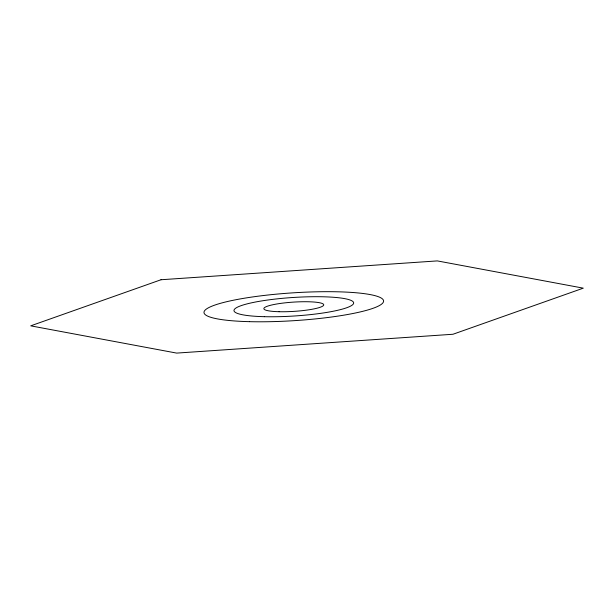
<?xml version="1.0" encoding="UTF-8"?>
<svg xmlns="http://www.w3.org/2000/svg" width="614" height="614" viewBox="0 0 614 614"><rect width="100%" height="100%" fill="white"/><g stroke="black" fill="none" stroke-linecap="round" stroke-linejoin="round"><path stroke-width="0.92" d="M161.022 279.746L30.7 325.842L176.678 353.096L452.978 334.254L583.3 288.158L437.321 260.904L161.022 279.746M249.606 321.667A89.959 13.915 -3.7 0 0 383.581 300.944A89.959 13.915 -3.7 0 0 248.225 297.598A89.959 13.915 -3.7 0 0 249.606 321.667M279.071 311.712A29.986 4.636 -3.7 0 0 323.731 304.805A29.986 4.636 -3.7 0 0 278.61 303.692A29.986 4.636 -3.7 0 0 279.071 311.712M264.342 316.686A59.972 9.279 -3.7 0 0 353.656 302.879A59.972 9.279 -3.7 0 0 263.421 300.645A59.972 9.279 -3.7 0 0 264.342 316.686"/></g></svg>
